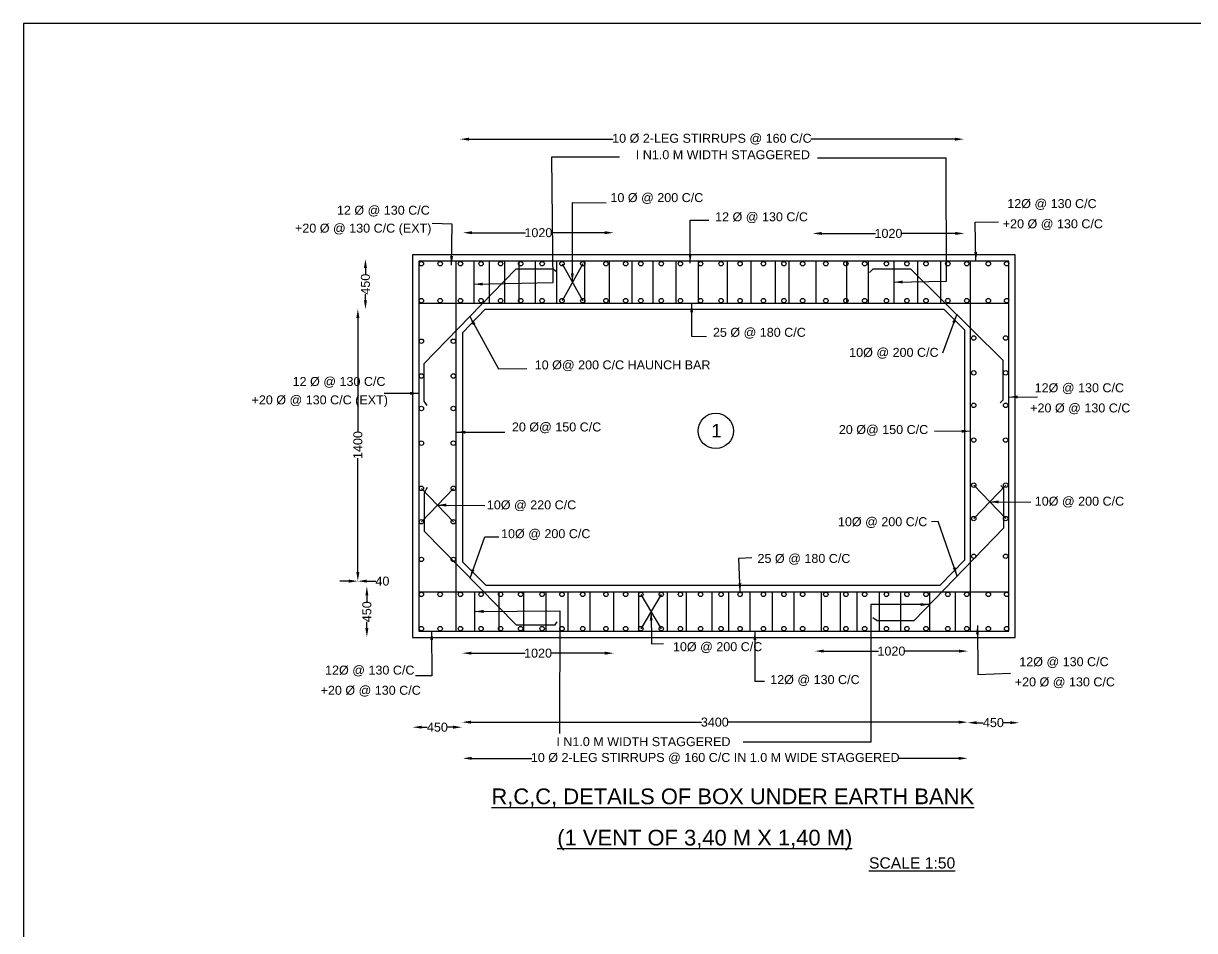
# Model space of a CAD drawing. Header units: millimetres. Extents: x 5124 to 2516816, y 2311 to 44401553.
# Drawn here: x 2511631 to 2514241, y 44399531 to 44401553 of the extents above; entities that cross this region are included whole.
import ezdxf

# ---------------------------------------------------------------- set-up
doc = ezdxf.new("R2010")
doc.units = ezdxf.units.MM
doc.header["$MEASUREMENT"] = 0
for name, color, linetype in [('DIMENSION', 7, 'Continuous'), ('DRAWING', 2, 'Continuous'), ('TEXT', 7, 'Continuous')]:
    doc.layers.add(name, color=color, linetype=linetype)
doc.styles.get("Standard").update_dxf_attribs({"font": 'arial.ttf', "height": 20})
doc.dimstyles.get("Standard").update_dxf_attribs({"dimtxt": 20, "dimasz": 20, "dimexe": 0.18, "dimexo": 0.0625, "dimgap": 0.09, "dimtad": 0, "dimdec": 0, "dimzin": 0, "dimdsep": 46, "dimtxsty": 'Standard', "dimcen": 0.09, "dimse1": 1, "dimse2": 1, "dimclrd": 1, "dimadec": 0, "dimazin": 0, "dimtfac": 1, "dimtdec": 0, "dimtofl": 0, "dimtmove": 0, "dimatfit": 3, "dimfxl": 1, "dimtolj": 1, "dimtzin": 0, "dimarcsym": 0})

# ---------------------------------------------------------------- blocks, each defined once
blk = doc.blocks.new('*D53')
at = {"layer": 'Defpoints', "color": 0, "transparency": 16777216}
for p in [(2513726.5, 44401294.6), (2513726.5, 44401287.2), (2512603.5, 44401277.9)]:
    blk.add_point(p, dxfattribs=at)
at = {"layer": 'DIMENSION', "color": 1, "lineweight": -2, "transparency": 16777216}
for p, q in [((2512623.5, 44401294.6), (2512944.7, 44401294.6)), ((2513706.5, 44401294.6), (2513385.3, 44401294.6))]:
    blk.add_line(p, q, dxfattribs=at)
at = {"layer": 'DIMENSION', "color": 1, "transparency": 16777216}
for points in [[(2512623.5, 44401297.9), (2512623.5, 44401291.3), (2512603.5, 44401294.6)], [(2513706.5, 44401297.9), (2513706.5, 44401291.3), (2513726.5, 44401294.6)]]:
    blk.add_solid(points, dxfattribs=at)
at = {"layer": 'DIMENSION', "color": 0, "transparency": 16777216, "insert": (2513165, 44401294.6), "char_height": 20, "attachment_point": 5}
blk.add_mtext('\\A1;10 Ø 2-LEG STIRRUPS @ 160 C/C', dxfattribs=at)
blk = doc.blocks.new('*D54')
at = {"layer": 'Defpoints', "color": 0, "transparency": 16777216}
for p in [(2513727.4, 44401084.5), (2513727.4, 44401079.5), (2513389.5, 44401075.4)]:
    blk.add_point(p, dxfattribs=at)
at = {"layer": 'DIMENSION', "color": 1, "lineweight": -2, "transparency": 16777216}
for p, q in [((2513409.5, 44401084.5), (2513529.5, 44401084.5)), ((2513707.4, 44401084.5), (2513587.5, 44401084.5))]:
    blk.add_line(p, q, dxfattribs=at)
at = {"layer": 'DIMENSION', "color": 1, "transparency": 16777216}
for points in [[(2513409.5, 44401087.8), (2513409.5, 44401081.2), (2513389.5, 44401084.5)], [(2513707.4, 44401087.8), (2513707.4, 44401081.2), (2513727.4, 44401084.5)]]:
    blk.add_solid(points, dxfattribs=at)
at = {"layer": 'DIMENSION', "color": 0, "transparency": 16777216, "insert": (2513558.5, 44401084.5), "char_height": 20, "attachment_point": 5}
blk.add_mtext('\\A1;1020', dxfattribs=at)
blk = doc.blocks.new('*D55')
at = {"layer": 'Defpoints', "color": 0, "transparency": 16777216}
for p in [(2512610.3, 44401086.1), (2512610.3, 44401074.5), (2512946.3, 44401074.7)]:
    blk.add_point(p, dxfattribs=at)
at = {"layer": 'DIMENSION', "color": 1, "lineweight": -2, "transparency": 16777216}
for p, q in [((2512630.3, 44401086.1), (2512749.4, 44401086.1)), ((2512926.3, 44401086.1), (2512807.3, 44401086.1))]:
    blk.add_line(p, q, dxfattribs=at)
at = {"layer": 'DIMENSION', "color": 1, "transparency": 16777216}
for points in [[(2512630.3, 44401089.5), (2512630.3, 44401082.8), (2512610.3, 44401086.1)], [(2512926.3, 44401089.5), (2512926.3, 44401082.8), (2512946.3, 44401086.1)]]:
    blk.add_solid(points, dxfattribs=at)
at = {"layer": 'DIMENSION', "color": 0, "transparency": 16777216, "insert": (2512778.3, 44401086.1), "char_height": 20, "attachment_point": 5}
blk.add_mtext('\\A1;1020', dxfattribs=at)
blk = doc.blocks.new('*D56')
at = {"layer": 'Defpoints', "color": 0, "transparency": 16777216}
for p in [(2512392, 44401027.2), (2512392.9, 44401027.2), (2512392.6, 44400915.5)]:
    blk.add_point(p, dxfattribs=at)
at = {"layer": 'DIMENSION', "color": 1, "lineweight": -2, "transparency": 16777216}
for p, q in [((2512392.9, 44401007.2), (2512392.9, 44400993.9)), ((2512392.9, 44400935.5), (2512392.9, 44400948.8))]:
    blk.add_line(p, q, dxfattribs=at)
at = {"layer": 'DIMENSION', "color": 1, "transparency": 16777216}
for points in [[(2512389.6, 44401007.2), (2512396.3, 44401007.2), (2512392.9, 44401027.2)], [(2512389.6, 44400935.5), (2512396.3, 44400935.5), (2512392.9, 44400915.5)]]:
    blk.add_solid(points, dxfattribs=at)
at = {"layer": 'DIMENSION', "color": 0, "transparency": 16777216, "insert": (2512392.9, 44400971.3), "char_height": 20, "attachment_point": 5, "rotation": 90}
blk.add_mtext('\\A1;450', dxfattribs=at)
blk = doc.blocks.new('*D57')
at = {"layer": 'Defpoints', "color": 0, "transparency": 16777216}
for p in [(2512378.1, 44400916.1), (2512376, 44400309.5), (2512377.8, 44400309.5)]:
    blk.add_point(p, dxfattribs=at)
at = {"layer": 'DIMENSION', "color": 1, "lineweight": -2, "transparency": 16777216}
for p, q in [((2512376, 44400896.1), (2512376, 44400641.8)), ((2512376, 44400329.5), (2512376, 44400583.8))]:
    blk.add_line(p, q, dxfattribs=at)
at = {"layer": 'DIMENSION', "color": 1, "transparency": 16777216}
for points in [[(2512372.7, 44400896.1), (2512379.4, 44400896.1), (2512376, 44400916.1)], [(2512372.7, 44400329.5), (2512379.4, 44400329.5), (2512376, 44400309.5)]]:
    blk.add_solid(points, dxfattribs=at)
at = {"layer": 'DIMENSION', "color": 0, "transparency": 16777216, "insert": (2512376, 44400612.8), "char_height": 20, "attachment_point": 5, "rotation": 90}
blk.add_mtext('\\A1;1400', dxfattribs=at)
blk = doc.blocks.new('*D58')
at = {"layer": 'Defpoints', "color": 0, "transparency": 16777216}
for p in [(2512375.9, 44400298.2), (2512376, 44400309.5), (2512376, 44400309.5)]:
    blk.add_point(p, dxfattribs=at)
at = {"layer": 'DIMENSION', "color": 1, "lineweight": -2, "transparency": 16777216}
for p, q in [((2512355.9, 44400309.5), (2512335.9, 44400309.5)), ((2512396, 44400309.5), (2512416, 44400309.5))]:
    blk.add_line(p, q, dxfattribs=at)
at = {"layer": 'DIMENSION', "color": 1, "transparency": 16777216}
for points in [[(2512355.9, 44400312.9), (2512355.9, 44400306.2), (2512375.9, 44400309.5)], [(2512396, 44400312.9), (2512396, 44400306.2), (2512376, 44400309.5)]]:
    blk.add_solid(points, dxfattribs=at)
at = {"layer": 'DIMENSION', "color": 0, "transparency": 16777216, "insert": (2512430.8, 44400309.5), "char_height": 20, "attachment_point": 5}
blk.add_mtext('\\A1;40', dxfattribs=at)
blk = doc.blocks.new('*D59')
at = {"layer": 'Defpoints', "color": 0, "transparency": 16777216}
for p in [(2512393.9, 44400297.9), (2512392.7, 44400184.7), (2512396.1, 44400184.7)]:
    blk.add_point(p, dxfattribs=at)
at = {"layer": 'DIMENSION', "color": 1, "lineweight": -2, "transparency": 16777216}
for p, q in [((2512396.1, 44400277.9), (2512396.1, 44400263.9)), ((2512396.1, 44400204.7), (2512396.1, 44400218.8))]:
    blk.add_line(p, q, dxfattribs=at)
at = {"layer": 'DIMENSION', "color": 1, "transparency": 16777216}
for points in [[(2512392.8, 44400277.9), (2512399.4, 44400277.9), (2512396.1, 44400297.9)], [(2512392.8, 44400204.7), (2512399.4, 44400204.7), (2512396.1, 44400184.7)]]:
    blk.add_solid(points, dxfattribs=at)
at = {"layer": 'DIMENSION', "color": 0, "transparency": 16777216, "insert": (2512396.1, 44400241.3), "char_height": 20, "attachment_point": 5, "rotation": 90}
blk.add_mtext('\\A1;450', dxfattribs=at)
blk = doc.blocks.new('*D60')
at = {"layer": 'Defpoints', "color": 0, "transparency": 16777216}
for p in [(2512608.8, 44400141), (2512946.3, 44400148.9), (2512946.3, 44400144.2)]:
    blk.add_point(p, dxfattribs=at)
at = {"layer": 'DIMENSION', "color": 1, "lineweight": -2, "transparency": 16777216}
for p, q in [((2512628.8, 44400148.9), (2512748.6, 44400148.9)), ((2512926.3, 44400148.9), (2512806.5, 44400148.9))]:
    blk.add_line(p, q, dxfattribs=at)
at = {"layer": 'DIMENSION', "color": 1, "transparency": 16777216}
for points in [[(2512628.8, 44400152.2), (2512628.8, 44400145.6), (2512608.8, 44400148.9)], [(2512926.3, 44400152.2), (2512926.3, 44400145.6), (2512946.3, 44400148.9)]]:
    blk.add_solid(points, dxfattribs=at)
at = {"layer": 'DIMENSION', "color": 0, "transparency": 16777216, "insert": (2512777.6, 44400148.9), "char_height": 20, "attachment_point": 5}
blk.add_mtext('\\A1;1020', dxfattribs=at)
blk = doc.blocks.new('*D61')
at = {"layer": 'Defpoints', "color": 0, "transparency": 16777216}
for p in [(2512498.4, 44399983.9), (2512498.4, 44399983.9), (2512608.2, 44399982.2)]:
    blk.add_point(p, dxfattribs=at)
at = {"layer": 'DIMENSION', "color": 1, "lineweight": -2, "transparency": 16777216}
for p, q in [((2512518.4, 44399983.9), (2512530.7, 44399983.9)), ((2512588.2, 44399983.9), (2512575.8, 44399983.9))]:
    blk.add_line(p, q, dxfattribs=at)
at = {"layer": 'DIMENSION', "color": 1, "transparency": 16777216}
for points in [[(2512518.4, 44399987.3), (2512518.4, 44399980.6), (2512498.4, 44399983.9)], [(2512588.2, 44399987.3), (2512588.2, 44399980.6), (2512608.2, 44399983.9)]]:
    blk.add_solid(points, dxfattribs=at)
at = {"layer": 'DIMENSION', "color": 0, "transparency": 16777216, "insert": (2512553.3, 44399983.9), "char_height": 20, "attachment_point": 5}
blk.add_mtext('\\A1;450', dxfattribs=at)
blk = doc.blocks.new('*D62')
at = {"layer": 'Defpoints', "color": 0, "transparency": 16777216}
for p in [(2512608.2, 44399982.2), (2513734.8, 44399995.2), (2513734.8, 44399994.2)]:
    blk.add_point(p, dxfattribs=at)
at = {"layer": 'DIMENSION', "color": 1, "lineweight": -2, "transparency": 16777216}
for p, q in [((2512628.2, 44399995.2), (2513141.6, 44399995.2)), ((2513714.8, 44399995.2), (2513201.4, 44399995.2))]:
    blk.add_line(p, q, dxfattribs=at)
at = {"layer": 'DIMENSION', "color": 1, "transparency": 16777216}
for points in [[(2512628.2, 44399998.5), (2512628.2, 44399991.8), (2512608.2, 44399995.2)], [(2513714.8, 44399998.5), (2513714.8, 44399991.8), (2513734.8, 44399995.2)]]:
    blk.add_solid(points, dxfattribs=at)
at = {"layer": 'DIMENSION', "color": 0, "transparency": 16777216, "insert": (2513171.5, 44399995.2), "char_height": 20, "attachment_point": 5}
blk.add_mtext('\\A1;3400', dxfattribs=at)
blk = doc.blocks.new('*D63')
at = {"layer": 'Defpoints', "color": 0, "transparency": 16777216}
for p in [(2513734.8, 44399995.2), (2513849.7, 44399997.5), (2513849.7, 44399994)]:
    blk.add_point(p, dxfattribs=at)
at = {"layer": 'DIMENSION', "color": 1, "lineweight": -2, "transparency": 16777216}
for p, q in [((2513754.8, 44399994), (2513769.7, 44399994)), ((2513829.7, 44399994), (2513814.8, 44399994))]:
    blk.add_line(p, q, dxfattribs=at)
at = {"layer": 'DIMENSION', "color": 1, "transparency": 16777216}
for points in [[(2513754.8, 44399997.3), (2513754.8, 44399990.6), (2513734.8, 44399994)], [(2513829.7, 44399997.3), (2513829.7, 44399990.6), (2513849.7, 44399994)]]:
    blk.add_solid(points, dxfattribs=at)
at = {"layer": 'DIMENSION', "color": 0, "transparency": 16777216, "insert": (2513792.3, 44399994), "char_height": 20, "attachment_point": 5}
blk.add_mtext('\\A1;450', dxfattribs=at)
blk = doc.blocks.new('*D64')
at = {"layer": 'Defpoints', "color": 0, "transparency": 16777216}
for p in [(2513734.9, 44399930.3), (2512609.8, 44399918.7), (2513734.9, 44399914.5)]:
    blk.add_point(p, dxfattribs=at)
at = {"layer": 'DIMENSION', "color": 1, "lineweight": -2, "transparency": 16777216}
for p, q in [((2512629.8, 44399914.5), (2512763.7, 44399914.5)), ((2513714.9, 44399914.5), (2513581.1, 44399914.5))]:
    blk.add_line(p, q, dxfattribs=at)
at = {"layer": 'DIMENSION', "color": 1, "transparency": 16777216}
for points in [[(2512629.8, 44399917.9), (2512629.8, 44399911.2), (2512609.8, 44399914.5)], [(2513714.9, 44399917.9), (2513714.9, 44399911.2), (2513734.9, 44399914.5)]]:
    blk.add_solid(points, dxfattribs=at)
at = {"layer": 'DIMENSION', "color": 0, "transparency": 16777216, "insert": (2513172.4, 44399914.5), "char_height": 20, "attachment_point": 5}
blk.add_mtext('\\A1;10 Ø 2-LEG STIRRUPS @ 160 C/C IN 1.0 M WIDE STAGGERED', dxfattribs=at)
blk = doc.blocks.new('*D65')
at = {"layer": 'Defpoints', "color": 0, "transparency": 16777216}
for p in [(2513394.4, 44400148.6), (2513735.9, 44400153.5), (2513735.9, 44400151.9)]:
    blk.add_point(p, dxfattribs=at)
at = {"layer": 'DIMENSION', "color": 1, "lineweight": -2, "transparency": 16777216}
for p, q in [((2513414.4, 44400153.5), (2513536.2, 44400153.5)), ((2513715.9, 44400153.5), (2513594.1, 44400153.5))]:
    blk.add_line(p, q, dxfattribs=at)
at = {"layer": 'DIMENSION', "color": 1, "transparency": 16777216}
for points in [[(2513414.4, 44400156.9), (2513414.4, 44400150.2), (2513394.4, 44400153.5)], [(2513715.9, 44400156.9), (2513715.9, 44400150.2), (2513735.9, 44400153.5)]]:
    blk.add_solid(points, dxfattribs=at)
at = {"layer": 'DIMENSION', "color": 0, "transparency": 16777216, "insert": (2513565.1, 44400153.5), "char_height": 20, "attachment_point": 5}
blk.add_mtext('\\A1;1020', dxfattribs=at)

msp = doc.modelspace()

# ---------------------------------------------------------------- linework, layer by layer
at = {"layer": 'DIMENSION', "color": 0}
msp.add_lwpolyline([(2516816.1, 44401552.6), (2511630.7, 44401552.6), (2511630.7, 44397508.6), (2516816.1, 44397508.6)], close=True, dxfattribs=at)
for points in [[(2512808.1, 44401255.5), (2512959.3, 44401255.5)], [(2513686.7, 44401252), (2513400.1, 44401252)], [(2513518.9, 44399950.5), (2513234.9, 44399950.5)]]:
    msp.add_lwpolyline(points, dxfattribs=at)
msp.add_circle((2513173.7, 44400644.4), 39.3, dxfattribs=at)
at = {"layer": 'DRAWING', "color": 0}
for points in [[(2512498, 44400184), (2513840.5, 44400184), (2513840.5, 44401037), (2512498, 44401037)], [(2512512, 44400198), (2513826.5, 44400198), (2513826.5, 44401023), (2512512, 44401023)]]:
    msp.add_lwpolyline(points, close=True, dxfattribs=at)
for points in [[(2512819.7, 44400998.2), (2512811.3, 44401005.1), (2512727.8, 44401005.1), (2512523.4, 44400793.9), (2512523.4, 44400710.3), (2512530.1, 44400701.3)], [(2512595.2, 44400198), (2512595.2, 44401023)], [(2512634.4, 44401023), (2512634.4, 44400928.9)], [(2512668.7, 44401023), (2512668.7, 44400928.9)], [(2512703.1, 44401023), (2512703.1, 44400928.9)], [(2512734.5, 44401023), (2512734.5, 44400928.9)], [(2512770.8, 44401023), (2512770.8, 44400928.9)], [(2512818.4, 44401023), (2512818.4, 44400928.9)], [(2512877.1, 44401017), (2512831, 44400934.6)], [(2512831, 44401017), (2512877.1, 44400934.6)], [(2512880.9, 44401023), (2512880.9, 44400928.9)], [(2512935.7, 44401023), (2512935.7, 44400928.9)], [(2512986.7, 44401023), (2512986.7, 44400928.9)], [(2513033.6, 44401023), (2513033.6, 44400928.9)], [(2513084.6, 44401023), (2513084.6, 44400928.9)], [(2513134.7, 44401023), (2513134.7, 44400928.9)], [(2513199, 44401023), (2513199, 44400928.9)], [(2513251.5, 44401023), (2513251.5, 44400928.9)], [(2513305.8, 44401023), (2513305.8, 44400928.9)], [(2513336.5, 44401023), (2513336.5, 44400928.9)], [(2513396.6, 44401023), (2513396.6, 44400928.9)], [(2513465.2, 44401023), (2513465.2, 44400928.9)], [(2513513.4, 44401023), (2513513.4, 44400928.9)], [(2513516.1, 44400997.5), (2513524.3, 44401005.9), (2513607.6, 44401005.9), (2513813.4, 44400802.4), (2513813.4, 44400713.2), (2513807.7, 44400707)], [(2513570.4, 44401023), (2513570.4, 44400928.9)], [(2513623.4, 44401023), (2513623.4, 44400928.9)], [(2513674.1, 44401023), (2513674.1, 44400928.9)], [(2513741.6, 44400198), (2513741.6, 44401023)], [(2512512, 44400928.9), (2513826.5, 44400928.9)], [(2512661.5, 44400300.5), (2512609.7, 44400352.1), (2512609.7, 44400863.5), (2512660.1, 44400915.4), (2513681.9, 44400915.4), (2513727.8, 44400869.5), (2513727.8, 44400356), (2513673.4, 44400300.5)], [(2512517.6, 44400441.9), (2512588.8, 44400516.3)], [(2512517.6, 44400516.3), (2512588.8, 44400441.9)], [(2512530.6, 44400518.2), (2512523.6, 44400506.5), (2512523.6, 44400420.9), (2512728.6, 44400211.9), (2512815.5, 44400211.9), (2512820, 44400218.7)], [(2513524, 44400228.3), (2513533.1, 44400221.5), (2513615.4, 44400221.5), (2513815.4, 44400428), (2513815.4, 44400515), (2513809.1, 44400522.4)], [(2513819.7, 44400523.4), (2513748.5, 44400449)], [(2513748.5, 44400523.4), (2513819.7, 44400449)], [(2512661.5, 44400300.5), (2513673.4, 44400300.5)], [(2512512, 44400285.6), (2513826.5, 44400285.6)], [(2512636.1, 44400285.6), (2512636.1, 44400198)], [(2512690.1, 44400285.6), (2512690.1, 44400198)], [(2512745.5, 44400285.6), (2512745.5, 44400198)], [(2512794.8, 44400285.6), (2512794.8, 44400198)], [(2512843.7, 44400285.6), (2512843.7, 44400198)], [(2512893.1, 44400285.6), (2512893.1, 44400198)], [(2512945.8, 44400285.6), (2512945.8, 44400198)], [(2513001.5, 44400285.6), (2513001.5, 44400198)], [(2513052.2, 44400280), (2513006.6, 44400203.5)], [(2513006.6, 44400280), (2513052.2, 44400203.5)], [(2513065.2, 44400285.6), (2513065.2, 44400198)], [(2513107.4, 44400285.6), (2513107.4, 44400198)], [(2513164.8, 44400285.6), (2513164.8, 44400198)], [(2513202.3, 44400285.6), (2513202.3, 44400198)], [(2513249.2, 44400285.6), (2513249.2, 44400198)], [(2513299, 44400285.6), (2513299, 44400198)], [(2513347.9, 44400285.6), (2513347.9, 44400198)], [(2513408.2, 44400285.6), (2513408.2, 44400198)], [(2513451, 44400285.6), (2513451, 44400198)], [(2513487.9, 44400285.6), (2513487.9, 44400198)], [(2513537.4, 44400285.6), (2513537.4, 44400198)], [(2513585.2, 44400285.6), (2513585.2, 44400198)], [(2513650, 44400285.6), (2513650, 44400198)], [(2513707.4, 44400285.6), (2513707.4, 44400198)]]:
    msp.add_lwpolyline(points, dxfattribs=at)
for centre in [(2512517.6, 44401017), (2512559.5, 44401017), (2512604.7, 44401017), (2512650.6, 44401017), (2512694.2, 44401017), (2512738.8, 44401017), (2512786.7, 44401017), (2512831, 44401017), (2512877.1, 44401017), (2512928.8, 44401017), (2512972.8, 44401017), (2513006.6, 44401017), (2513052.2, 44401017), (2513094.8, 44401017), (2513139.9, 44401017), (2513185.4, 44401017), (2513227.9, 44401017), (2513279.9, 44401017), (2513325.4, 44401017), (2513367.3, 44401017), (2513418.9, 44401017), (2513463.6, 44401017), (2513505.5, 44401017), (2513553.8, 44401017), (2513599.5, 44401017), (2513642.1, 44401017), (2513690.8, 44401017), (2513733, 44401017), (2513781, 44401017), (2513821.7, 44401017), (2512517.6, 44400934.6), (2512559.5, 44400934.6), (2512604.7, 44400934.6), (2512650.6, 44400934.6), (2512694.2, 44400934.6), (2512738.8, 44400934.6), (2512786.7, 44400934.6), (2512831, 44400934.6), (2512877.1, 44400934.6), (2512928.8, 44400934.6), (2512972.8, 44400934.6), (2513006.6, 44400934.6), (2513052.2, 44400934.6), (2513094.8, 44400934.6), (2513139.9, 44400934.6), (2513185.4, 44400934.6), (2513227.9, 44400934.6), (2513279.9, 44400934.6), (2513325.4, 44400934.6), (2513367.3, 44400934.6), (2513418.9, 44400934.6), (2513463.6, 44400934.6), (2513505.5, 44400934.6), (2513553.8, 44400934.6), (2513599.5, 44400934.6), (2513642.1, 44400934.6), (2513690.8, 44400934.6), (2513733, 44400934.6), (2513781, 44400934.6), (2513821.7, 44400934.6), (2512517.6, 44400844.3), (2512588.8, 44400844.3), (2513748.5, 44400851.4), (2513819.7, 44400851.4), (2512517.6, 44400766.8), (2512588.8, 44400766.8), (2513748.5, 44400773.8), (2513819.7, 44400773.8), (2512517.6, 44400694.3), (2512588.8, 44400694.3), (2513748.5, 44400701.4), (2513819.7, 44400701.4), (2512517.6, 44400617), (2512588.8, 44400617), (2513748.5, 44400624), (2513819.7, 44400624), (2513748.5, 44400523.4), (2513819.7, 44400523.4), (2512517.6, 44400516.3), (2512588.8, 44400516.3), (2513748.5, 44400449), (2513819.7, 44400449), (2512517.6, 44400441.9), (2512588.8, 44400441.9), (2512517.6, 44400357.9), (2512588.8, 44400357.9), (2513748.5, 44400365), (2513819.7, 44400365), (2512517.6, 44400280), (2512559.5, 44400280), (2512604.7, 44400280), (2512650.6, 44400280), (2512694.2, 44400280), (2512738.8, 44400280), (2512786.7, 44400280), (2512831, 44400280), (2512877.1, 44400280), (2512928.8, 44400280), (2512972.8, 44400280), (2513006.6, 44400280), (2513052.2, 44400280), (2513094.8, 44400280), (2513139.9, 44400280), (2513185.4, 44400280), (2513227.9, 44400280), (2513279.9, 44400280), (2513325.4, 44400280), (2513367.3, 44400280), (2513418.9, 44400280), (2513463.6, 44400280), (2513505.5, 44400280), (2513553.8, 44400280), (2513599.5, 44400280), (2513642.1, 44400280), (2513690.8, 44400280), (2513733, 44400280), (2513781, 44400280), (2513821.7, 44400280), (2512517.6, 44400203.5), (2512559.5, 44400203.5), (2512604.7, 44400203.5), (2512650.6, 44400203.5), (2512694.2, 44400203.5), (2512738.8, 44400203.5), (2512786.7, 44400203.5), (2512831, 44400203.5), (2512877.1, 44400203.5), (2512928.8, 44400203.5), (2512972.8, 44400203.5), (2513006.6, 44400203.5), (2513052.2, 44400203.5), (2513094.8, 44400203.5), (2513139.9, 44400203.5), (2513185.4, 44400203.5), (2513227.9, 44400203.5), (2513279.9, 44400203.5), (2513325.4, 44400203.5), (2513367.3, 44400203.5), (2513418.9, 44400203.5), (2513463.6, 44400203.5), (2513505.5, 44400203.5), (2513553.8, 44400203.5), (2513599.5, 44400203.5), (2513642.1, 44400203.5), (2513690.8, 44400203.5), (2513733, 44400203.5), (2513781, 44400203.5), (2513821.7, 44400203.5)]:
    msp.add_circle(centre, 4.91, dxfattribs=at)

# ---------------------------------------------------------------- texts
at = {"layer": 'DIMENSION', "color": 0}
for p in [(2512995.5, 44401250), (2512818.4, 44399941.7)]:
    msp.add_text('I N1.0 M WIDTH STAGGERED ', height=20, dxfattribs=at).set_placement(p)
at = {"layer": 'TEXT', "color": 0}
for s, height, p in [('10 Ø @ 200 C/C', 20, (2512938.9, 44401154.4)), ('12Ø @ 130 C/C', 20, (2513823.2, 44401141)), ('12 Ø @ 130 C/C', 20, (2512329.4, 44401126.2)), ('12 Ø @ 130 C/C', 20, (2513172.2, 44401111.6)), ('+20 Ø @ 130 C/C (EXT)', 20, (2512236, 44401086.3)), ('+20 Ø @ 130 C/C', 20, (2513813.2, 44401096)), ('25 Ø @ 180 C/C', 20, (2513167.3, 44400854.1)), ('10Ø @ 200 C/C', 20, (2513471, 44400809.4)), ('10 Ø@ 200 C/C HAUNCH BAR', 20, (2512770.2, 44400781.5)), ('12 Ø @ 130 C/C', 20, (2512230.7, 44400744.6)), ('12Ø @ 130 C/C', 20, (2513884.3, 44400730.5)), ('+20 Ø @ 130 C/C (EXT)', 20, (2512139.1, 44400703.5)), ('+20 Ø @ 130 C/C', 20, (2513874.3, 44400685.5)), ('20 Ø@ 150 C/C', 20, (2512719.3, 44400643.1)), ('1', 30, (2513163.4, 44400629.8)), ('20 Ø@ 150 C/C', 20, (2513447.9, 44400637.4)), ('10Ø @ 220 C/C', 20, (2512663.5, 44400469.5)), ('10Ø @ 200 C/C', 20, (2513884.5, 44400477.7)), ('10Ø @ 200 C/C', 20, (2513445.9, 44400432)), ('10Ø @ 200 C/C', 20, (2512695.1, 44400405.3)), ('25 Ø @ 180 C/C', 20, (2513266.7, 44400350.1)), ('10Ø @ 200 C/C', 20, (2513078.2, 44400153.4)), ('12Ø @ 130 C/C', 20, (2513850, 44400119.9)), ('12Ø @ 130 C/C', 20, (2512303, 44400101.2)), ('12Ø @ 130 C/C', 20, (2513295, 44400080)), ('+20 Ø @ 130 C/C', 20, (2513840, 44400074.9)), ('+20 Ø @ 130 C/C', 20, (2512293, 44400056.2)), ('%%UR,C,C, DETAILS OF BOX UNDER EARTH BANK', 35, (2512673.6, 44399812.3)), ('%%U(1 VENT OF 3,40 M X 1,40 M)', 35, (2512820.4, 44399720.3)), ('%%USCALE 1:50', 25, (2513515.1, 44399668.9))]:
    msp.add_text(s, height=height, dxfattribs=at).set_placement(p)

# ---------------------------------------------------------------- dimensions: what is measured, and where the dimension line sits
at = {"layer": 'DIMENSION', "color": 0}
for base, p1, p2, text, picture, middle in [((2513726.5, 44401294.6), (2512603.5, 44401277.9), (2513726.5, 44401287.2), '10 Ø 2-LEG STIRRUPS @ 160 C/C', '*D53', (2513165, 44401294.6)), ((2512610.3, 44401086.1), (2512946.3, 44401074.7), (2512610.3, 44401074.5), '1020', '*D55', (2512778.3, 44401086.1)), ((2513727.4, 44401084.5), (2513389.5, 44401075.4), (2513727.4, 44401079.5), '1020', '*D54', (2513558.5, 44401084.5)), ((2512376, 44400309.5), (2512375.9, 44400298.2), (2512376, 44400309.5), '40', '*D58', (2512430.8, 44400309.5)), ((2512946.3, 44400148.9), (2512608.8, 44400141), (2512946.3, 44400144.2), '1020', '*D60', (2512777.6, 44400148.9)), ((2513735.9, 44400153.5), (2513394.4, 44400148.6), (2513735.9, 44400151.9), '1020', '*D65', (2513565.1, 44400153.5)), ((2513734.9, 44399914.5), (2512609.8, 44399918.7), (2513734.9, 44399930.3), '10 Ø 2-LEG STIRRUPS @ 160 C/C IN 1.0 M WIDE STAGGERED', '*D64', (2513172.4, 44399914.5)), ((2513734.8, 44399995.2), (2512608.2, 44399982.2), (2513734.8, 44399994.2), '3400', '*D62', (2513171.5, 44399995.2)), ((2513849.7, 44399994), (2513734.8, 44399995.2), (2513849.7, 44399997.5), '450', '*D63', (2513792.3, 44399994)), ((2512498.4, 44399983.9), (2512608.2, 44399982.2), (2512498.4, 44399983.9), '450', '*D61', (2512553.3, 44399983.9))]:
    dim = msp.add_linear_dim(base=base, p1=p1, p2=p2, text=text, dimstyle='Standard', dxfattribs=at)
    dim.commit()
    dim.dimension.update_dxf_attribs({"geometry": picture, "text_midpoint": middle})
for base, p1, p2, text, picture, middle in [((2512392.9, 44401027.2), (2512392.6, 44400915.5), (2512392, 44401027.2), '450', '*D56', (2512392.9, 44400971.3)), ((2512376, 44400309.5), (2512378.1, 44400916.1), (2512377.8, 44400309.5), '1400', '*D57', (2512376, 44400612.8)), ((2512396.1, 44400184.7), (2512393.9, 44400297.9), (2512392.7, 44400184.7), '450', '*D59', (2512396.1, 44400241.3))]:
    dim = msp.add_linear_dim(base=base, p1=p1, p2=p2, angle=90, text=text, dimstyle='Standard', dxfattribs=at)
    dim.commit()
    dim.dimension.update_dxf_attribs({"geometry": picture, "text_midpoint": middle})

# ---------------------------------------------------------------- leaders
msp.add_leader([(2512634.4, 44400971.2), (2512811.4, 44400975), (2512808.1, 44401255.5)], dimstyle='Standard', dxfattribs=at)
for points in [[(2513570.4, 44400975.9), (2513688, 44400978.1), (2513686.7, 44401252)], [(2512854, 44400975.8), (2512854.6, 44401153.8), (2512929.3, 44401152.8)], [(2512584.6, 44401014), (2512586, 44401105.4), (2512541.9, 44401106.4)], [(2513116.5, 44401018.6), (2513116.7, 44401114.1), (2513158, 44401114.3)], [(2513753.3, 44401023), (2513751.8, 44401109.9), (2513803.5, 44401110.2)], [(2513119.9, 44400928.9), (2513119.9, 44400855.5), (2513153, 44400855)], [(2512625.6, 44400899.5), (2512689.3, 44400782.4), (2512752.4, 44400783.3)], [(2513710.5, 44400904.2), (2513678.6, 44400817.4)], [(2512512, 44400728.1), (2512434.4, 44400728)], [(2513826.5, 44400719.9), (2513890.5, 44400720.3)], [(2512595.2, 44400641.4), (2512703.8, 44400641.4)], [(2513741.6, 44400643.6), (2513661.1, 44400643.3)], [(2512553.2, 44400479.1), (2512659.1, 44400478.2)], [(2513784.1, 44400486.2), (2513875.8, 44400485.4)], [(2513711.5, 44400320.7), (2513669.4, 44400442.1), (2513654.4, 44400441.6)], [(2512626.1, 44400316.4), (2512658.7, 44400408.4), (2512690.5, 44400408.4)], [(2513227.9, 44400284.9), (2513225.3, 44400360.9), (2513254, 44400362)], [(2512636.1, 44400241.8), (2512825.9, 44400243.5), (2512825.2, 44399970.1)], [(2513029.4, 44400241.8), (2513030.7, 44400170), (2513057.3, 44400170.8)], [(2513650, 44400257.3), (2513518.9, 44400257.3), (2513518.9, 44399950.5)], [(2512540.5, 44400198), (2512541.1, 44400098.3), (2512504.4, 44400098.1)], [(2513260.8, 44400198), (2513260.8, 44400086.2), (2513282, 44400086.2)], [(2513756.6, 44400210.6), (2513757.6, 44400101.1), (2513830.2, 44400104.7)]]:
    msp.add_leader(points, dimstyle='Standard', override={"dimgap": 0.09, "dimtad": 0}, dxfattribs=at)

doc.saveas('drawing.dxf')
